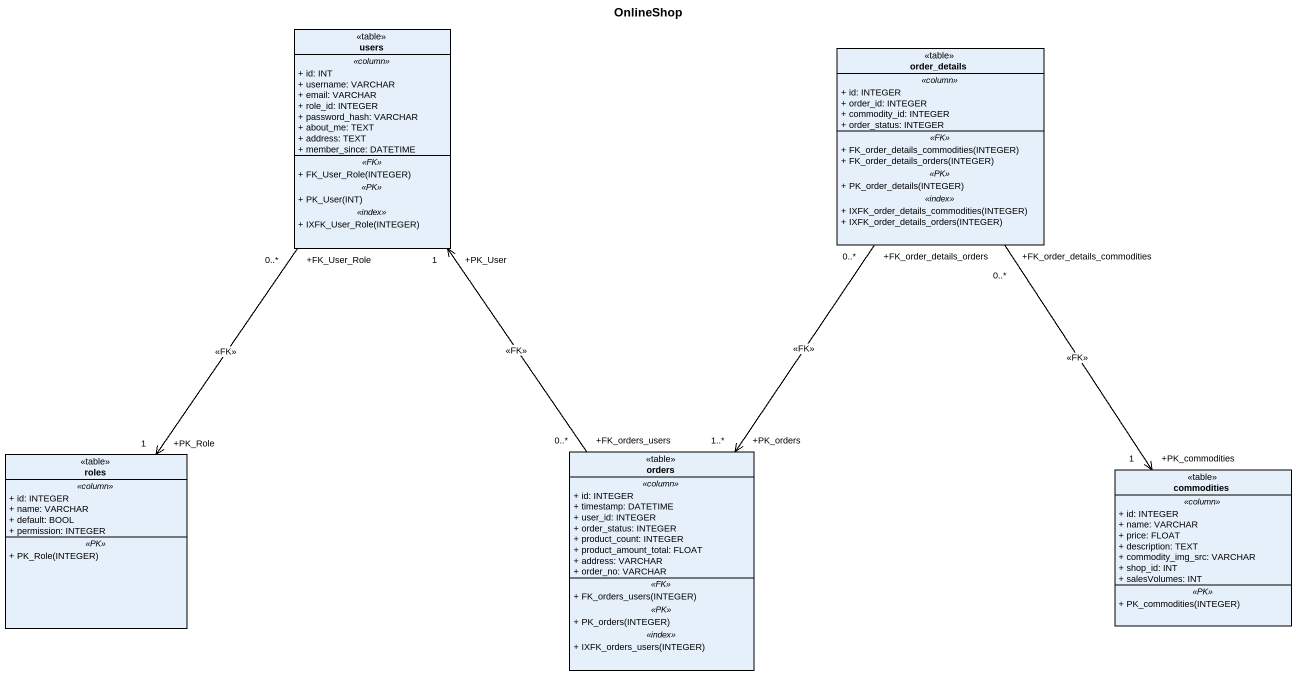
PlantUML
@startuml
title OnlineShop
hide circle
hide empty members
skinparam classAttributeIconSize 0
class users <<table>> {
  .. <<column>> ..
  + id: INT
  + username: VARCHAR
  + email: VARCHAR
  + role_id: INTEGER
  + password_hash: VARCHAR
  + about_me: TEXT
  + address: TEXT
  + member_since: DATETIME
  .. <<FK>> ..
  + FK_User_Role(INTEGER)
  .. <<PK>> ..
  + PK_User(INT)
  .. <<index>> ..
  + IXFK_User_Role(INTEGER)
}
class order_details <<table>> {
  .. <<column>> ..
  + id: INTEGER
  + order_id: INTEGER
  + commodity_id: INTEGER
  + order_status: INTEGER
  .. <<FK>> ..
  + FK_order_details_commodities(INTEGER)
  + FK_order_details_orders(INTEGER)
  .. <<PK>> ..
  + PK_order_details(INTEGER)
  .. <<index>> ..
  + IXFK_order_details_commodities(INTEGER)
  + IXFK_order_details_orders(INTEGER)
}
class roles <<table>> {
  .. <<column>> ..
  + id: INTEGER
  + name: VARCHAR
  + default: BOOL
  + permission: INTEGER
  .. <<PK>> ..
  + PK_Role(INTEGER)
}
class orders <<table>> {
  .. <<column>> ..
  + id: INTEGER
  + timestamp: DATETIME
  + user_id: INTEGER
  + order_status: INTEGER
  + product_count: INTEGER
  + product_amount_total: FLOAT
  + address: VARCHAR
  + order_no: VARCHAR
  .. <<FK>> ..
  + FK_orders_users(INTEGER)
  .. <<PK>> ..
  + PK_orders(INTEGER)
  .. <<index>> ..
  + IXFK_orders_users(INTEGER)
}
class commodities <<table>> {
  .. <<column>> ..
  + id: INTEGER
  + name: VARCHAR
  + price: FLOAT
  + description: TEXT
  + commodity_img_src: VARCHAR
  + shop_id: INT
  + salesVolumes: INT
  .. <<PK>> ..
  + PK_commodities(INTEGER)
}
users "+FK_User_Role\n0..*" --> "+PK_Role\n1" roles : <<FK>>
order_details "+FK_order_details_orders\n0..*" --> "+PK_orders\n1..*" orders : <<FK>>
order_details "+FK_order_details_commodities\n0..*" --> "+PK_commodities\n1" commodities : <<FK>>
orders "+FK_orders_users\n0..*" -up-> "+PK_User\n1" users : <<FK>>
@enduml
